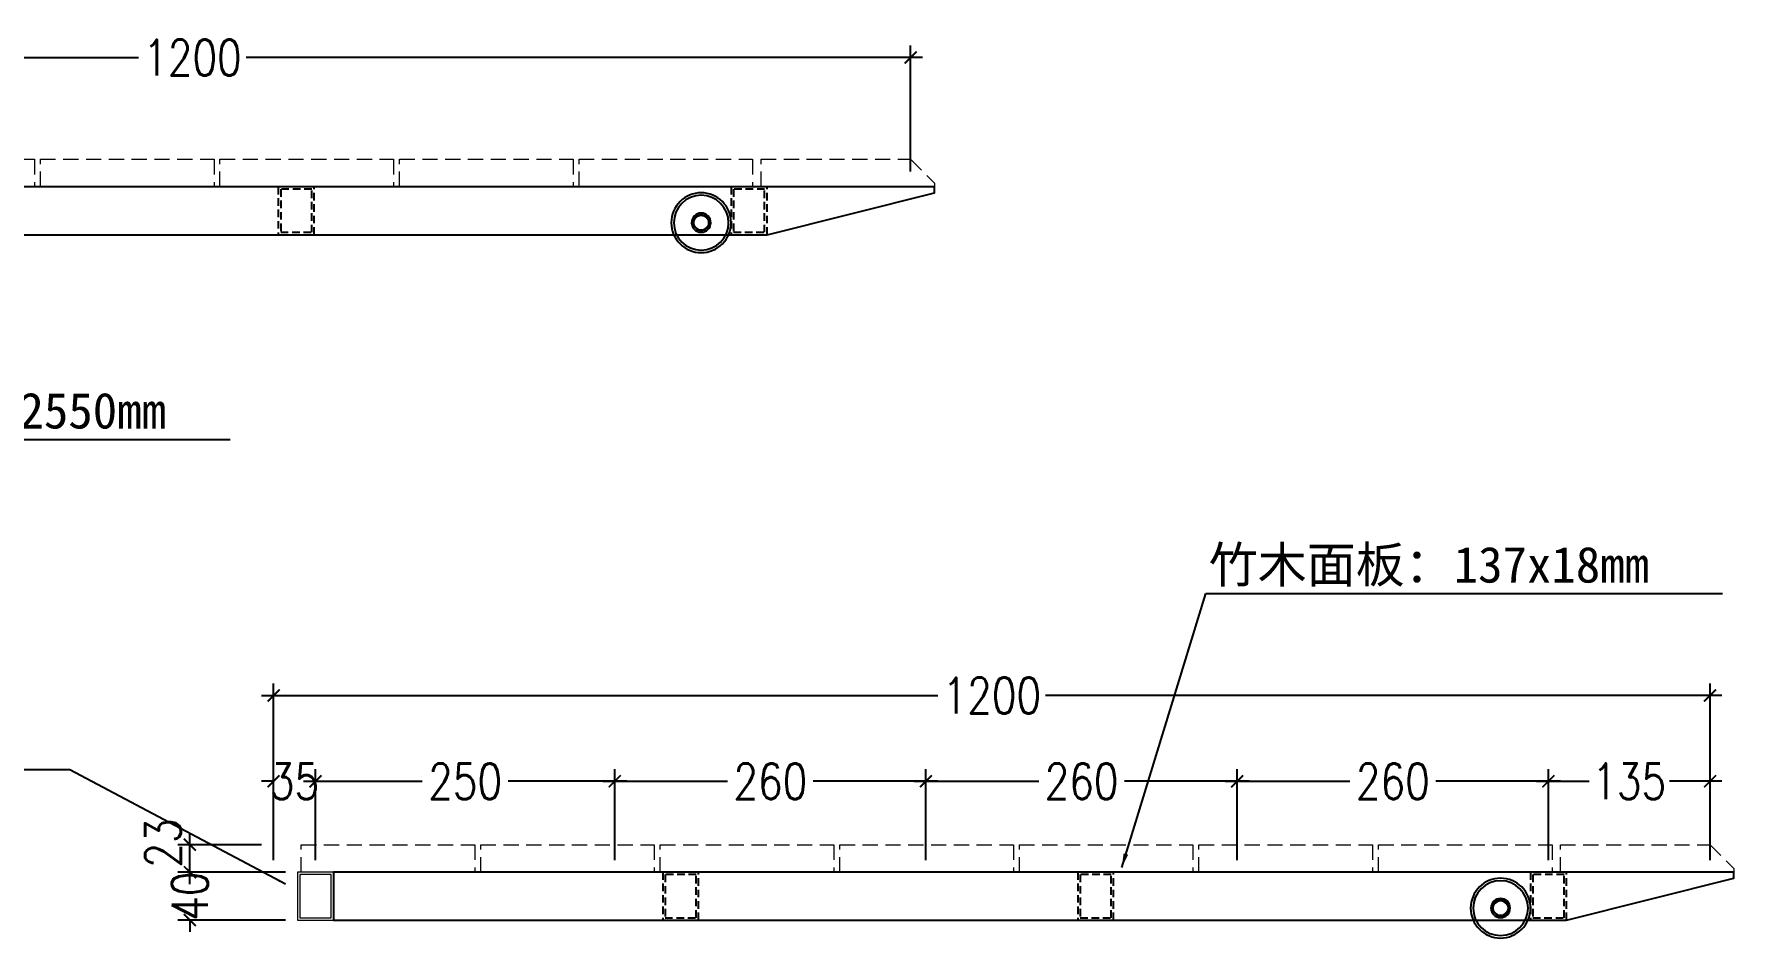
# Model space of a CAD drawing. Header units: millimetres. Extents: x 11827 to 862553, y 15071 to 134256.
# Drawn here: x 705872 to 707292, y 73398 to 74154 of the extents above; entities that cross this region are included whole.
import ezdxf

# ---------------------------------------------------------------- set-up
doc = ezdxf.new("R2010")
doc.units = ezdxf.units.MM
doc.linetypes.add('DASHED', pattern=[19.05, 12.7, -6.35])
doc.linetypes.add('DASHED2', pattern=[9.525, 6.35, -3.175])
doc.layers.add('1', color=7, linetype='Continuous', true_color=0xffffff)
doc.layers.add('dim', color=6, linetype='Continuous', lineweight=13)
doc.layers.add('YLW-Background', color=45, linetype='Continuous', lineweight=5)
for name, color, linetype in [('hjh文字', 7, 'Continuous'), ('HR-dimension', 9, 'Continuous'), ('标注', 9, 'Continuous')]:
    doc.layers.add(name, color=color, linetype=linetype)
doc.styles.add('Arial', font='')
doc.styles.add('HZTXT', font='txtw.shx', dxfattribs={"width": 0.8, "bigfont": 'hztxtw.shx'})
doc.styles.get('Arial').set_extended_font_data('STXihei')
doc.dimstyles.new('HR-A2-DIM12', dxfattribs={"dimscale": 12, "dimtxt": 3, "dimasz": 1, "dimexe": 1, "dimexo": 1.5, "dimgap": 1, "dimtad": 1, "dimdec": 1, "dimdsep": 46, "dimtxsty": 'HZTXT', "dimblk": 'ARCHTICK', "dimcen": 0, "dimdle": 1, "dimclrd": 256, "dimclre": 256, "dimclrt": 6, "dimadec": 1, "dimazin": 0, "dimtfac": 1, "dimtdec": 1, "dimtix": 1, "dimtmove": 2, "dimatfit": 3, "dimfxl": 15, "dimtolj": 1, "dimtzin": 0, "dimarcsym": 1})
doc.dimstyles.new('HR-A3-DIM-10', dxfattribs={"dimscale": 10, "dimtxt": 3, "dimasz": 1, "dimexe": 1, "dimexo": 1, "dimgap": 0.5, "dimtad": 0, "dimdec": 1, "dimrnd": 0.0005, "dimzin": 9, "dimdsep": 46, "dimtxsty": 'HZTXT', "dimblk": 'ARCHTICK', "dimcen": 0, "dimdle": 1, "dimclrd": 9, "dimclre": 9, "dimclrt": 2, "dimazin": 2, "dimtfac": 1, "dimtdec": 1, "dimtix": 1, "dimtofl": 0, "dimtmove": 2, "dimatfit": 3, "dimldrblk": 'ARCHTICK', "dimfxl": 1, "dimarcsym": 2})
doc.dimstyles.new('HR-BI-DIM5', dxfattribs={"dimscale": 6, "dimtxt": 5, "dimasz": 1, "dimexe": 1, "dimexo": 1.5, "dimgap": 2, "dimtad": 1, "dimdec": 1, "dimdsep": 46, "dimtxsty": 'HZTXT', "dimcen": 0, "dimdle": 1, "dimclrd": 256, "dimclre": 256, "dimclrt": 2, "dimadec": 1, "dimazin": 0, "dimtfac": 1, "dimtdec": 1, "dimtix": 1, "dimtmove": 2, "dimatfit": 3, "dimfxl": 1, "dimtfill": 1, "dimtolj": 1, "dimtzin": 0, "dimarcsym": 1})

# ---------------------------------------------------------------- blocks, each defined once
blk = doc.blocks.new('zw$DD29')
blk.add_lwpolyline([(1210, 10), (40, 10), (40, -30), (1070, -30), (1210, 5)], close=True)
at = {"linetype": 'DASHED2'}
for points in [[(345, 10), (315, 10), (315, -30), (345, -30)], [(343, 8), (317, 8), (317, -28), (343, -28)], [(691.7, 10), (661.7, 10), (661.7, -30), (691.7, -30)], [(689.7, 8), (663.7, 8), (663.7, -28), (689.7, -28)], [(1070, 10), (1040, 10), (1040, -30), (1070, -30)], [(1068, 8), (1042, 8), (1042, -28), (1068, -28)]]:
    blk.add_lwpolyline(points, close=True, dxfattribs=at)
at = {"layer": 'dim'}
for points in [[(40, 10), (10, 10), (10, -30), (40, -30)], [(38, 8), (12, 8), (12, -28), (38, -28)]]:
    blk.add_lwpolyline(points, close=True, dxfattribs=at)
at = {"layer": 'YLW-Background', "linetype": 'DASHED'}
for points in [[(158, 10), (13, 10), (13, 33), (158, 33)], [(308, 10), (163, 10), (163, 33), (308, 33)], [(458, 10), (313, 10), (313, 33), (458, 33)], [(608, 10), (463, 10), (463, 33), (608, 33)], [(758, 10), (613, 10), (613, 33), (758, 33)], [(908, 10), (763, 10), (763, 33), (908, 33)], [(1058, 10), (913, 10), (913, 33), (1058, 33)], [(1210, 10), (1065, 10), (1065, 33), (1190, 33), (1210, 13)]]:
    blk.add_lwpolyline(points, close=True, dxfattribs=at)
blk = doc.blocks.new('lun')
for radius in [25, 22.9, 8.02, 6.5]:
    blk.add_circle((160995, 36747.8), radius)
blk = doc.blocks.new('_ArchTick')
at = {"color": 0, "linetype": 'ByBlock', "lineweight": 100, "const_width": 0.15}
blk.add_lwpolyline([(-0.5, -0.5), (0.5, 0.5)], dxfattribs=at)
blk = doc.blocks.new('*D1086')
at = {"layer": 'Defpoints', "color": 0, "ltscale": 1.5, "transparency": 16777216}
for p in [(706107.4, 73528.9), (706072.4, 73452.9), (706107.4, 73452.9, 0)]:
    blk.add_point(p, dxfattribs=at)
at = {"layer": 'HR-dimension', "color": 9, "lineweight": -2, "ltscale": 1.5, "transparency": 16777216}
for p, q in [((706072.4, 73462.9), (706072.4, 73538.9)), ((706107.4, 73462.9), (706107.4, 73538.9)), ((706072.4, 73528.9), (706062.4, 73528.9)), ((706107.4, 73528.9), (706117.4, 73528.9))]:
    blk.add_line(p, q, dxfattribs=at)
at = {"layer": 'HR-dimension', "color": 9, "lineweight": -2, "ltscale": 1.5, "transparency": 16777216, "xscale": 10, "yscale": 10, "zscale": 10}
blk.add_blockref('_ArchTick', (706072.4, 73528.9), dxfattribs=at)
at = {"layer": 'HR-dimension', "color": 9, "lineweight": -2, "ltscale": 1.5, "transparency": 16777216, "xscale": 10, "yscale": 10, "zscale": 10, "rotation": 180}
blk.add_blockref('_ArchTick', (706107.4, 73528.9), dxfattribs=at)
at = {"layer": 'HR-dimension', "color": 2, "ltscale": 1.5, "transparency": 16777216, "insert": (706089.9, 73528.9), "char_height": 30, "attachment_point": 5, "style": 'HZTXT'}
blk.add_mtext('35', dxfattribs=at)
blk = doc.blocks.new('*D1087')
at = {"layer": 'Defpoints', "color": 0, "ltscale": 1.5, "transparency": 16777216}
for p in [(706357.4, 73528.9), (706107.4, 73452.9, 0), (706357.4, 73452.9, 0)]:
    blk.add_point(p, dxfattribs=at)
at = {"layer": 'HR-dimension', "color": 9, "lineweight": -2, "ltscale": 1.5, "transparency": 16777216}
for p, q in [((706107.4, 73462.9), (706107.4, 73538.9)), ((706357.4, 73462.9), (706357.4, 73538.9)), ((706097.4, 73528.9), (706196.6, 73528.9)), ((706367.4, 73528.9), (706268.3, 73528.9))]:
    blk.add_line(p, q, dxfattribs=at)
at = {"layer": 'HR-dimension', "color": 9, "lineweight": -2, "ltscale": 1.5, "transparency": 16777216, "xscale": 10, "yscale": 10, "zscale": 10, "rotation": 180}
blk.add_blockref('_ArchTick', (706107.4, 73528.9), dxfattribs=at)
at = {"layer": 'HR-dimension', "color": 9, "lineweight": -2, "ltscale": 1.5, "transparency": 16777216, "xscale": 10, "yscale": 10, "zscale": 10}
blk.add_blockref('_ArchTick', (706357.4, 73528.9), dxfattribs=at)
at = {"layer": 'HR-dimension', "color": 2, "ltscale": 1.5, "transparency": 16777216, "insert": (706232.4, 73528.9), "char_height": 30, "attachment_point": 5, "style": 'HZTXT'}
blk.add_mtext('250', dxfattribs=at)
blk = doc.blocks.new('*D1088')
at = {"layer": 'Defpoints', "color": 0, "ltscale": 1.5, "transparency": 16777216}
for p in [(706617.4, 73528.9), (706357.4, 73452.9, 0), (706617.4, 73452.9, 0)]:
    blk.add_point(p, dxfattribs=at)
at = {"layer": 'HR-dimension', "color": 9, "lineweight": -2, "ltscale": 1.5, "transparency": 16777216}
for p, q in [((706357.4, 73462.9), (706357.4, 73538.9)), ((706617.4, 73462.9), (706617.4, 73538.9)), ((706347.4, 73528.9), (706451.6, 73528.9)), ((706627.4, 73528.9), (706523.3, 73528.9))]:
    blk.add_line(p, q, dxfattribs=at)
at = {"layer": 'HR-dimension', "color": 9, "lineweight": -2, "ltscale": 1.5, "transparency": 16777216, "xscale": 10, "yscale": 10, "zscale": 10, "rotation": 180}
blk.add_blockref('_ArchTick', (706357.4, 73528.9), dxfattribs=at)
at = {"layer": 'HR-dimension', "color": 9, "lineweight": -2, "ltscale": 1.5, "transparency": 16777216, "xscale": 10, "yscale": 10, "zscale": 10}
blk.add_blockref('_ArchTick', (706617.4, 73528.9), dxfattribs=at)
at = {"layer": 'HR-dimension', "color": 2, "ltscale": 1.5, "transparency": 16777216, "insert": (706487.4, 73528.9), "char_height": 30, "attachment_point": 5, "style": 'HZTXT'}
blk.add_mtext('260', dxfattribs=at)
blk = doc.blocks.new('*D1089')
at = {"layer": 'Defpoints', "color": 0, "ltscale": 1.5, "transparency": 16777216}
for p in [(706877.4, 73528.9), (706617.4, 73452.9, 0), (706877.4, 73452.9, 0)]:
    blk.add_point(p, dxfattribs=at)
at = {"layer": 'HR-dimension', "color": 9, "lineweight": -2, "ltscale": 1.5, "transparency": 16777216}
for p, q in [((706617.4, 73462.9), (706617.4, 73538.9)), ((706877.4, 73462.9), (706877.4, 73538.9)), ((706607.4, 73528.9), (706711.6, 73528.9)), ((706887.4, 73528.9), (706783.3, 73528.9))]:
    blk.add_line(p, q, dxfattribs=at)
at = {"layer": 'HR-dimension', "color": 9, "lineweight": -2, "ltscale": 1.5, "transparency": 16777216, "xscale": 10, "yscale": 10, "zscale": 10, "rotation": 180}
blk.add_blockref('_ArchTick', (706617.4, 73528.9), dxfattribs=at)
at = {"layer": 'HR-dimension', "color": 9, "lineweight": -2, "ltscale": 1.5, "transparency": 16777216, "xscale": 10, "yscale": 10, "zscale": 10}
blk.add_blockref('_ArchTick', (706877.4, 73528.9), dxfattribs=at)
at = {"layer": 'HR-dimension', "color": 2, "ltscale": 1.5, "transparency": 16777216, "insert": (706747.4, 73528.9), "char_height": 30, "attachment_point": 5, "style": 'HZTXT'}
blk.add_mtext('260', dxfattribs=at)
blk = doc.blocks.new('*D1090')
at = {"layer": 'Defpoints', "color": 0, "ltscale": 1.5, "transparency": 16777216}
for p in [(707137.4, 73528.9), (706877.4, 73452.9, 0), (707137.4, 73452.9, 0)]:
    blk.add_point(p, dxfattribs=at)
at = {"layer": 'HR-dimension', "color": 9, "lineweight": -2, "ltscale": 1.5, "transparency": 16777216}
for p, q in [((706877.4, 73462.9), (706877.4, 73538.9)), ((707137.4, 73462.9), (707137.4, 73538.9)), ((706867.4, 73528.9), (706971.6, 73528.9)), ((707147.4, 73528.9), (707043.3, 73528.9))]:
    blk.add_line(p, q, dxfattribs=at)
at = {"layer": 'HR-dimension', "color": 9, "lineweight": -2, "ltscale": 1.5, "transparency": 16777216, "xscale": 10, "yscale": 10, "zscale": 10, "rotation": 180}
blk.add_blockref('_ArchTick', (706877.4, 73528.9), dxfattribs=at)
at = {"layer": 'HR-dimension', "color": 9, "lineweight": -2, "ltscale": 1.5, "transparency": 16777216, "xscale": 10, "yscale": 10, "zscale": 10}
blk.add_blockref('_ArchTick', (707137.4, 73528.9), dxfattribs=at)
at = {"layer": 'HR-dimension', "color": 2, "ltscale": 1.5, "transparency": 16777216, "insert": (707007.4, 73528.9), "char_height": 30, "attachment_point": 5, "style": 'HZTXT'}
blk.add_mtext('260', dxfattribs=at)
blk = doc.blocks.new('*D1091')
at = {"layer": 'Defpoints', "color": 0, "ltscale": 1.5, "transparency": 16777216}
for p in [(707272.4, 73528.9), (707137.4, 73452.9, 0), (707272.4, 73452.9, 0)]:
    blk.add_point(p, dxfattribs=at)
at = {"layer": 'HR-dimension', "color": 9, "lineweight": -2, "ltscale": 1.5, "transparency": 16777216}
for p, q in [((707137.4, 73462.9), (707137.4, 73538.9)), ((707272.4, 73462.9), (707272.4, 73538.9)), ((707127.4, 73528.9), (707171.4, 73528.9)), ((707282.4, 73528.9), (707238.5, 73528.9))]:
    blk.add_line(p, q, dxfattribs=at)
at = {"layer": 'HR-dimension', "color": 9, "lineweight": -2, "ltscale": 1.5, "transparency": 16777216, "xscale": 10, "yscale": 10, "zscale": 10, "rotation": 180}
blk.add_blockref('_ArchTick', (707137.4, 73528.9), dxfattribs=at)
at = {"layer": 'HR-dimension', "color": 9, "lineweight": -2, "ltscale": 1.5, "transparency": 16777216, "xscale": 10, "yscale": 10, "zscale": 10}
blk.add_blockref('_ArchTick', (707272.4, 73528.9), dxfattribs=at)
at = {"layer": 'HR-dimension', "color": 2, "ltscale": 1.5, "transparency": 16777216, "insert": (707204.9, 73528.9), "char_height": 30, "attachment_point": 5, "style": 'HZTXT'}
blk.add_mtext('135', dxfattribs=at)
blk = doc.blocks.new('*D1092')
at = {"layer": 'Defpoints', "color": 0, "ltscale": 1.5, "transparency": 16777216}
for p in [(707272.4, 73600.6), (706072.4, 73452.9), (707272.4, 73452.9, 0)]:
    blk.add_point(p, dxfattribs=at)
at = {"layer": 'HR-dimension', "color": 9, "lineweight": -2, "ltscale": 1.5, "transparency": 16777216}
for p, q in [((706072.4, 73462.9), (706072.4, 73610.6)), ((707272.4, 73462.9), (707272.4, 73610.6)), ((706062.4, 73600.6), (706627.4, 73600.6)), ((707282.4, 73600.6), (706717.4, 73600.6))]:
    blk.add_line(p, q, dxfattribs=at)
at = {"layer": 'HR-dimension', "color": 9, "lineweight": -2, "ltscale": 1.5, "transparency": 16777216, "xscale": 10, "yscale": 10, "zscale": 10, "rotation": 180}
blk.add_blockref('_ArchTick', (706072.4, 73600.6), dxfattribs=at)
at = {"layer": 'HR-dimension', "color": 9, "lineweight": -2, "ltscale": 1.5, "transparency": 16777216, "xscale": 10, "yscale": 10, "zscale": 10}
blk.add_blockref('_ArchTick', (707272.4, 73600.6), dxfattribs=at)
at = {"layer": 'HR-dimension', "color": 2, "ltscale": 1.5, "transparency": 16777216, "insert": (706672.4, 73600.6), "char_height": 30, "attachment_point": 5, "style": 'HZTXT'}
blk.add_mtext('1200', dxfattribs=at)
blk = doc.blocks.new('*D1094')
at = {"layer": 'Defpoints', "color": 0, "ltscale": 1.5, "transparency": 16777216}
for p in [(706604.6, 74133.9), (705404.6, 74048.8, 0), (706604.6, 74028.8)]:
    blk.add_point(p, dxfattribs=at)
at = {"layer": 'HR-dimension', "color": 9, "lineweight": -2, "ltscale": 1.5, "transparency": 16777216}
for p, q in [((705404.6, 74058.8), (705404.6, 74143.9)), ((706604.6, 74038.8), (706604.6, 74143.9)), ((705394.6, 74133.9), (705959.6, 74133.9)), ((706614.6, 74133.9), (706049.6, 74133.9))]:
    blk.add_line(p, q, dxfattribs=at)
at = {"layer": 'HR-dimension', "color": 9, "lineweight": -2, "ltscale": 1.5, "transparency": 16777216, "xscale": 10, "yscale": 10, "zscale": 10, "rotation": 180}
blk.add_blockref('_ArchTick', (705404.6, 74133.9), dxfattribs=at)
at = {"layer": 'HR-dimension', "color": 9, "lineweight": -2, "ltscale": 1.5, "transparency": 16777216, "xscale": 10, "yscale": 10, "zscale": 10}
blk.add_blockref('_ArchTick', (706604.6, 74133.9), dxfattribs=at)
at = {"layer": 'HR-dimension', "color": 2, "ltscale": 1.5, "transparency": 16777216, "insert": (706004.6, 74133.9), "char_height": 30, "attachment_point": 5, "style": 'HZTXT'}
blk.add_mtext('1200', dxfattribs=at)
blk = doc.blocks.new('*D1096')
at = {"layer": 'Defpoints', "color": 0, "ltscale": 1.5, "transparency": 16777216}
for p in [(706002.5, 73452.9), (706092.4, 73452.9, 0), (706092.4, 73412.9, 0)]:
    blk.add_point(p, dxfattribs=at)
at = {"layer": 'HR-dimension', "color": 9, "lineweight": -2, "ltscale": 1.5, "transparency": 16777216}
for p, q in [((706002.5, 73452.9), (706002.5, 73462.9)), ((706082.4, 73452.9), (705992.5, 73452.9)), ((706082.4, 73412.9), (705992.5, 73412.9)), ((706002.5, 73412.9), (706002.5, 73402.9))]:
    blk.add_line(p, q, dxfattribs=at)
at = {"layer": 'HR-dimension', "color": 9, "lineweight": -2, "ltscale": 1.5, "transparency": 16777216, "xscale": 10, "yscale": 10, "zscale": 10}
for p, rotation in [((706002.5, 73452.9), 270), ((706002.5, 73412.9), 90)]:
    blk.add_blockref('_ArchTick', p, dxfattribs=dict(at, rotation=rotation))
at = {"layer": 'HR-dimension', "color": 2, "ltscale": 1.5, "transparency": 16777216, "insert": (706002.5, 73432.9), "char_height": 30, "attachment_point": 5, "rotation": 90, "style": 'HZTXT'}
blk.add_mtext('40', dxfattribs=at)
blk = doc.blocks.new('*D1097')
at = {"layer": 'Defpoints', "color": 0, "ltscale": 1.5, "transparency": 16777216}
for p in [(706002.5, 73475.9), (706072.4, 73475.9), (706072.4, 73452.9)]:
    blk.add_point(p, dxfattribs=at)
at = {"layer": 'HR-dimension', "color": 9, "lineweight": -2, "ltscale": 1.5, "transparency": 16777216}
for p, q in [((706002.5, 73442.9), (706002.5, 73485.9)), ((706062.4, 73475.9), (705992.5, 73475.9)), ((706062.4, 73452.9), (705992.5, 73452.9))]:
    blk.add_line(p, q, dxfattribs=at)
at = {"layer": 'HR-dimension', "color": 9, "lineweight": -2, "ltscale": 1.5, "transparency": 16777216, "xscale": 10, "yscale": 10, "zscale": 10}
for p, rotation in [((706002.5, 73475.9), 90), ((706002.5, 73452.9), 270)]:
    blk.add_blockref('_ArchTick', p, dxfattribs=dict(at, rotation=rotation))
at = {"layer": 'HR-dimension', "color": 2, "ltscale": 1.5, "transparency": 16777216, "insert": (705980, 73477.3), "char_height": 30, "attachment_point": 5, "rotation": 90, "style": 'HZTXT'}
blk.add_mtext('23', dxfattribs=at)

msp = doc.modelspace()

# ---------------------------------------------------------------- linework, layer by layer
at = {"layer": 'dim'}
for centre in [(706429.62, 73995.84), (707097.44, 73422.86, 0)]:
    msp.add_circle(centre, 6, dxfattribs=at)

# ---------------------------------------------------------------- block references
at = {"color": 4, "extrusion": (0, 0, -1), "zscale": -1}
for p in [(-867424.63, 37248.05), (-868092.45, 36675.07, 0)]:
    msp.add_blockref('lun', p, dxfattribs=at)
at = {"layer": '1', "color": 1}
msp.add_blockref('zw$DD29', (706082.44, 73442.86, 0), dxfattribs=at)
at = {"layer": '标注'}
msp.add_blockref('zw$DD29', (705414.62, 74015.84), dxfattribs=at)

# ---------------------------------------------------------------- texts
at = {"layer": 'hjh文字', "style": 'Arial'}
for s, p in [('不锈钢插销：M12x2550mm', (705532.95, 73823.8)), ('竹木面板：137x18mm', (706853.66, 73694.99))]:
    msp.add_text(s, height=30, dxfattribs=at).set_placement(p)

# ---------------------------------------------------------------- dimensions: what is measured, and where the dimension line sits
at = {"layer": 'HR-dimension', "ltscale": 1.5}
for base, p1, p2, picture, middle in [((706604.62, 74133.94), (705404.62, 74048.84, 0), (706604.62, 74028.84), '*D1094', (706004.62, 74133.94)), ((707272.44, 73600.55), (706072.44, 73452.86), (707272.44, 73452.86, 0), '*D1092', (706672.44, 73600.55)), ((706107.44, 73528.92), (706072.44, 73452.86), (706107.44, 73452.86, 0), '*D1086', (706089.94, 73528.92)), ((706357.44, 73528.92), (706107.44, 73452.86, 0), (706357.44, 73452.86, 0), '*D1087', (706232.44, 73528.92)), ((706617.44, 73528.92), (706357.44, 73452.86, 0), (706617.44, 73452.86, 0), '*D1088', (706487.44, 73528.92)), ((706877.44, 73528.92), (706617.44, 73452.86, 0), (706877.44, 73452.86, 0), '*D1089', (706747.44, 73528.92)), ((707137.44, 73528.92), (706877.44, 73452.86, 0), (707137.44, 73452.86, 0), '*D1090', (707007.44, 73528.92)), ((707272.44, 73528.92), (707137.44, 73452.86, 0), (707272.44, 73452.86, 0), '*D1091', (707204.94, 73528.92))]:
    dim = msp.add_linear_dim(base=base, p1=p1, p2=p2, dimstyle='HR-A3-DIM-10', dxfattribs=at)
    dim.commit()
    dim.dimension.update_dxf_attribs({"geometry": picture, "text_midpoint": middle})
dim = msp.add_linear_dim(base=(706002.53, 73475.86), p1=(706072.44, 73452.86), p2=(706072.44, 73475.86), angle=90, dimstyle='HR-A3-DIM-10', dxfattribs=at)
dim.commit()
dim.dimension.update_dxf_attribs({"geometry": '*D1097', "text_midpoint": (705980.03, 73477.34), "dimtype": 160})
dim = msp.add_linear_dim(base=(706002.53, 73452.86), p1=(706092.44, 73412.86, 0), p2=(706092.44, 73452.86, 0), angle=90, dimstyle='HR-A3-DIM-10', dxfattribs=at)
dim.commit()
dim.dimension.update_dxf_attribs({"geometry": '*D1096', "text_midpoint": (706002.53, 73432.86)})

# ---------------------------------------------------------------- leaders
at = {"layer": 'HR-dimension'}
for points in [[(705414.62, 74017.15), (705530.51, 73814.6), (706035.99, 73814.6)], [(706082.44, 73442.86, 0), (705902.27, 73538.57, 0), (705578.85, 73538.57, 0)]]:
    msp.add_leader(points, dimstyle='HR-BI-DIM5', override={"dimgap": 2, "dimtad": 0}, dxfattribs=at)
at = {"layer": 'HR-dimension', "ltscale": 1.5}
msp.add_leader([(706780.91, 73456.68), (706851.22, 73685.79), (707282.87, 73685.79)], dimstyle='HR-A2-DIM12', dxfattribs=at)

doc.saveas('drawing.dxf')
